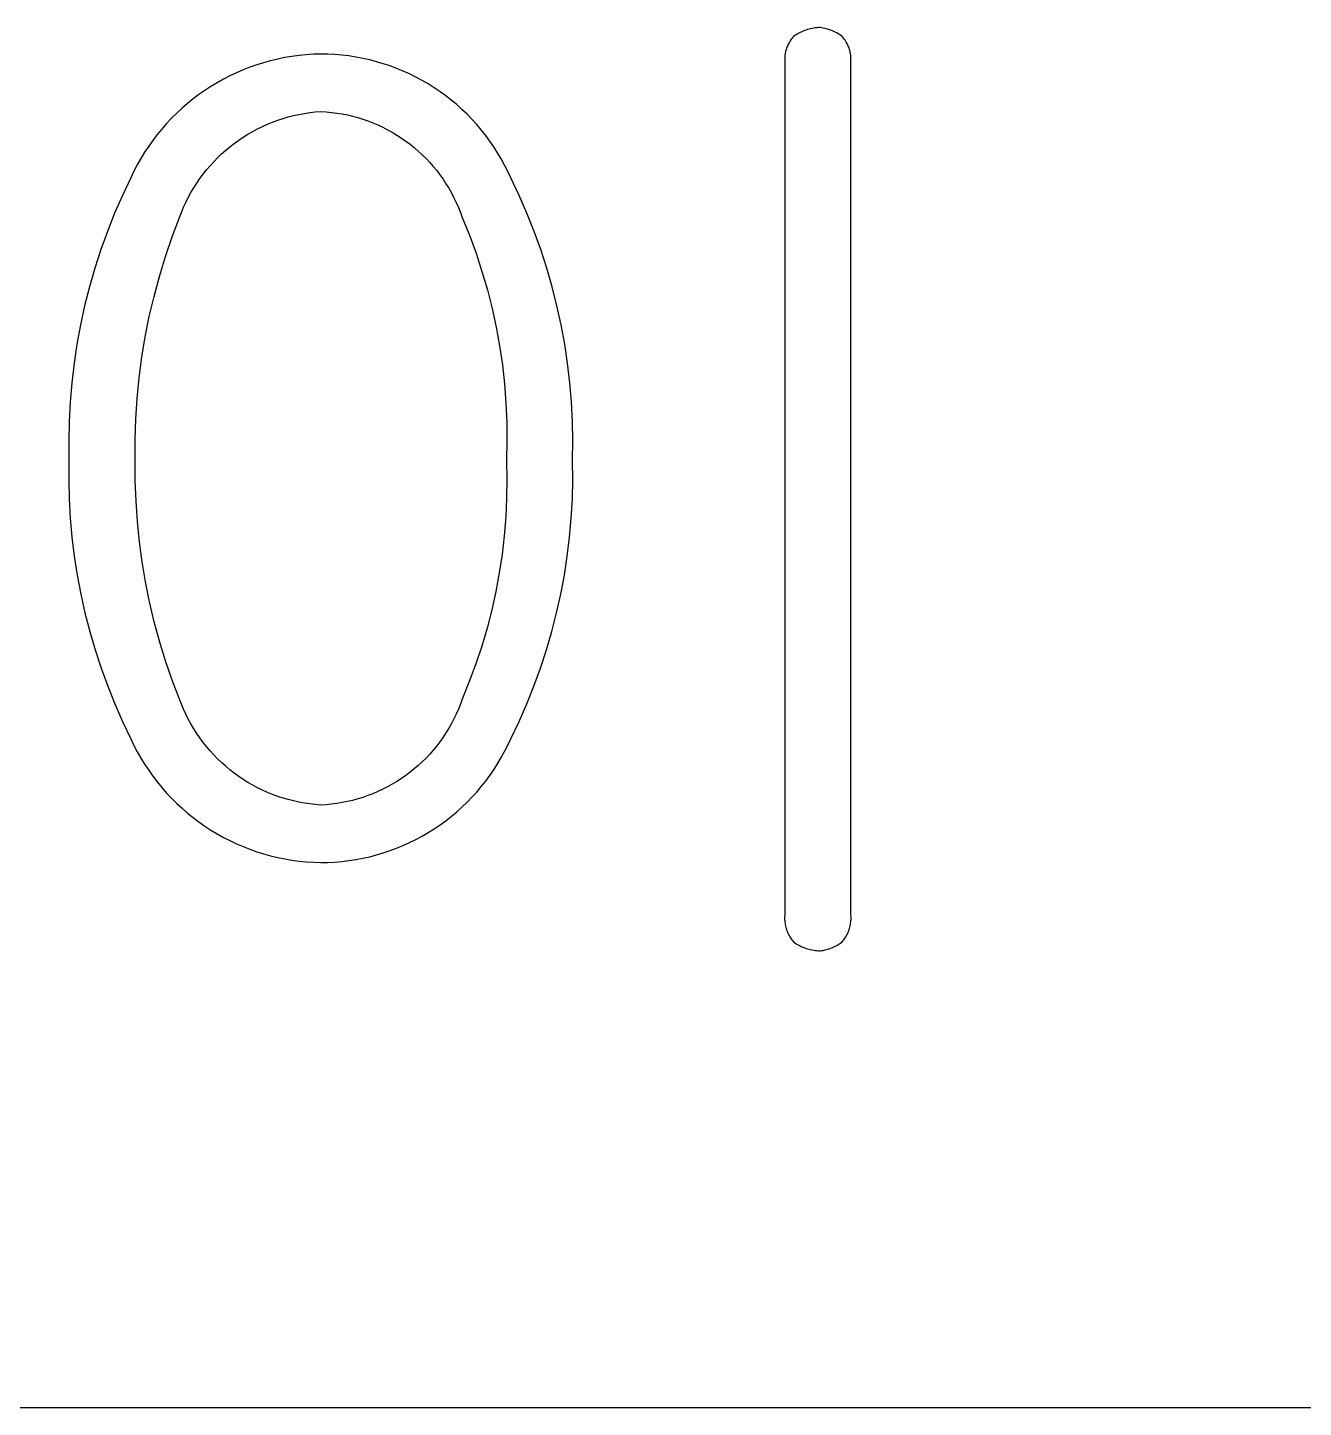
# Model space of a CAD drawing. Header units: millimetres. Extents: x 3033 to 5773, y 123 to 1487.
# Drawn here: x 4147.83 to 4168.67, y 310.35 to 332.89 of the extents above; entities that cross this region are included whole.
import ezdxf

# ---------------------------------------------------------------- set-up
doc = ezdxf.new("R2010")
doc.units = ezdxf.units.MM
doc.header["$MEASUREMENT"] = 0
doc.layers.add('TEX', color=70, linetype='Continuous')

msp = doc.modelspace()

# ---------------------------------------------------------------- linework, layer by layer
at = {"layer": 'TEX'}
for p, q in [((4160.319, 332.717), (4160.307, 332.702)), ((4160.331, 332.731), (4160.319, 332.717)), ((4160.343, 332.745), (4160.331, 332.731)), ((4160.364, 332.76), (4160.343, 332.745)), ((4160.386, 332.774), (4160.364, 332.76)), ((4160.408, 332.787), (4160.386, 332.774)), ((4160.431, 332.8), (4160.408, 332.787)), ((4160.453, 332.811), (4160.431, 332.8)), ((4160.477, 332.822), (4160.453, 332.811)), ((4160.5, 332.832), (4160.477, 332.822)), ((4160.524, 332.842), (4160.5, 332.832)), ((4160.549, 332.85), (4160.524, 332.842)), ((4160.573, 332.858), (4160.549, 332.85)), ((4160.598, 332.865), (4160.573, 332.858)), ((4160.623, 332.871), (4160.598, 332.865)), ((4160.648, 332.876), (4160.623, 332.871)), ((4160.674, 332.881), (4160.648, 332.876)), ((4160.699, 332.884), (4160.674, 332.881)), ((4160.725, 332.887), (4160.699, 332.884)), ((4160.75, 332.889), (4160.725, 332.887)), ((4160.776, 332.89), (4160.75, 332.889)), ((4160.802, 332.886), (4160.776, 332.89)), ((4160.828, 332.882), (4160.802, 332.886)), ((4160.853, 332.876), (4160.828, 332.882)), ((4160.879, 332.87), (4160.853, 332.876)), ((4160.904, 332.863), (4160.879, 332.87)), ((4160.929, 332.855), (4160.904, 332.863)), ((4160.954, 332.846), (4160.929, 332.855)), ((4160.978, 332.836), (4160.954, 332.846)), ((4161.002, 332.825), (4160.978, 332.836)), ((4161.026, 332.814), (4161.002, 332.825)), ((4161.049, 332.802), (4161.026, 332.814)), ((4161.071, 332.789), (4161.049, 332.802)), ((4161.094, 332.775), (4161.071, 332.789)), ((4161.116, 332.761), (4161.094, 332.775)), ((4161.137, 332.745), (4161.116, 332.761)), ((4161.149, 332.731), (4161.137, 332.745)), ((4161.161, 332.717), (4161.149, 332.731)), ((4161.173, 332.702), (4161.161, 332.717)), ((4160.213, 332.497), (4160.209, 332.479)), ((4160.217, 332.515), (4160.213, 332.497)), ((4160.222, 332.534), (4160.217, 332.515)), ((4160.228, 332.552), (4160.222, 332.534)), ((4160.235, 332.569), (4160.228, 332.552)), ((4160.242, 332.587), (4160.235, 332.569)), ((4160.249, 332.604), (4160.242, 332.587)), ((4160.257, 332.621), (4160.249, 332.604)), ((4160.266, 332.638), (4160.257, 332.621)), ((4160.276, 332.654), (4160.266, 332.638)), ((4160.286, 332.671), (4160.276, 332.654)), ((4160.296, 332.686), (4160.286, 332.671)), ((4160.307, 332.702), (4160.296, 332.686)), ((4161.184, 332.686), (4161.173, 332.702)), ((4161.194, 332.671), (4161.184, 332.686)), ((4161.204, 332.654), (4161.194, 332.671)), ((4161.214, 332.638), (4161.204, 332.654)), ((4161.223, 332.621), (4161.214, 332.638)), ((4161.231, 332.604), (4161.223, 332.621)), ((4161.238, 332.587), (4161.231, 332.604)), ((4161.245, 332.569), (4161.238, 332.587)), ((4161.252, 332.552), (4161.245, 332.569)), ((4161.258, 332.534), (4161.252, 332.552)), ((4161.263, 332.515), (4161.258, 332.534)), ((4161.267, 332.497), (4161.263, 332.515)), ((4161.271, 332.479), (4161.267, 332.497)), ((4151.575, 332.28), (4151.463, 332.241)), ((4151.688, 332.316), (4151.575, 332.28)), ((4151.802, 332.347), (4151.688, 332.316)), ((4151.917, 332.375), (4151.802, 332.347)), ((4152.033, 332.399), (4151.917, 332.375)), ((4152.15, 332.418), (4152.033, 332.399)), ((4152.267, 332.434), (4152.15, 332.418)), ((4152.385, 332.446), (4152.267, 332.434)), ((4152.503, 332.453), (4152.385, 332.446)), ((4152.621, 332.457), (4152.503, 332.453)), ((4152.737, 332.455), (4152.621, 332.457)), ((4152.852, 332.449), (4152.737, 332.455)), ((4152.967, 332.439), (4152.852, 332.449)), ((4153.081, 332.426), (4152.967, 332.439)), ((4153.195, 332.408), (4153.081, 332.426)), ((4153.308, 332.387), (4153.195, 332.408)), ((4153.42, 332.362), (4153.308, 332.387)), ((4153.532, 332.333), (4153.42, 332.362)), ((4153.642, 332.3), (4153.532, 332.333)), ((4153.752, 332.264), (4153.642, 332.3)), ((4160.201, 332.422), (4160.199, 332.404)), ((4160.199, 332.404), (4160.199, 332.385)), ((4160.199, 332.385), (4160.199, 318.385)), ((4160.203, 332.441), (4160.201, 332.422)), ((4160.205, 332.46), (4160.203, 332.441)), ((4160.209, 332.479), (4160.205, 332.46)), ((4161.275, 332.46), (4161.271, 332.479)), ((4161.277, 332.441), (4161.275, 332.46)), ((4161.279, 332.422), (4161.277, 332.441)), ((4161.281, 332.404), (4161.279, 332.422)), ((4161.281, 332.385), (4161.281, 332.404)), ((4161.281, 318.385), (4161.281, 332.385)), ((4151.032, 332.047), (4150.928, 331.989)), ((4151.137, 332.101), (4151.032, 332.047)), ((4151.244, 332.151), (4151.137, 332.101)), ((4151.353, 332.198), (4151.244, 332.151)), ((4151.463, 332.241), (4151.353, 332.198)), ((4153.86, 332.223), (4153.752, 332.264)), ((4153.966, 332.18), (4153.86, 332.223)), ((4154.071, 332.132), (4153.966, 332.18)), ((4154.175, 332.081), (4154.071, 332.132)), ((4154.276, 332.027), (4154.175, 332.081)), ((4150.728, 331.863), (4150.631, 331.795)), ((4150.827, 331.928), (4150.728, 331.863)), ((4150.928, 331.989), (4150.827, 331.928)), ((4154.376, 331.969), (4154.276, 332.027)), ((4154.473, 331.908), (4154.376, 331.969)), ((4154.569, 331.843), (4154.473, 331.908)), ((4154.662, 331.776), (4154.569, 331.843)), ((4150.444, 331.65), (4150.355, 331.572)), ((4150.536, 331.724), (4150.444, 331.65)), ((4150.631, 331.795), (4150.536, 331.724)), ((4154.753, 331.705), (4154.662, 331.776)), ((4154.841, 331.631), (4154.753, 331.705)), ((4154.927, 331.554), (4154.841, 331.631)), ((4150.184, 331.408), (4150.103, 331.322)), ((4150.268, 331.492), (4150.184, 331.408)), ((4150.355, 331.572), (4150.268, 331.492)), ((4151.834, 331.346), (4151.919, 331.377)), ((4151.919, 331.377), (4152.004, 331.405)), ((4152.004, 331.405), (4152.09, 331.43)), ((4152.09, 331.43), (4152.177, 331.453)), ((4152.177, 331.453), (4152.265, 331.472)), ((4152.265, 331.472), (4152.354, 331.488)), ((4152.354, 331.488), (4152.443, 331.501)), ((4152.443, 331.501), (4152.532, 331.512)), ((4152.532, 331.512), (4152.621, 331.519)), ((4152.621, 331.519), (4152.709, 331.513)), ((4152.709, 331.513), (4152.796, 331.505)), ((4152.796, 331.505), (4152.883, 331.494)), ((4152.883, 331.494), (4152.97, 331.48)), ((4152.97, 331.48), (4153.056, 331.463)), ((4153.056, 331.463), (4153.141, 331.442)), ((4153.141, 331.442), (4153.225, 331.419)), ((4153.225, 331.419), (4153.309, 331.393)), ((4153.309, 331.393), (4153.392, 331.365)), ((4153.392, 331.365), (4153.474, 331.333)), ((4155.01, 331.474), (4154.927, 331.554)), ((4155.091, 331.392), (4155.01, 331.474)), ((4155.168, 331.307), (4155.091, 331.392)), ((4149.95, 331.141), (4149.878, 331.047)), ((4150.025, 331.233), (4149.95, 331.141)), ((4150.103, 331.322), (4150.025, 331.233)), ((4151.355, 331.101), (4151.431, 331.149)), ((4151.431, 331.149), (4151.509, 331.194)), ((4151.509, 331.194), (4151.588, 331.236)), ((4151.588, 331.236), (4151.669, 331.275)), ((4151.669, 331.275), (4151.751, 331.312)), ((4151.751, 331.312), (4151.834, 331.346)), ((4153.474, 331.333), (4153.554, 331.299)), ((4153.554, 331.299), (4153.634, 331.262)), ((4153.634, 331.262), (4153.712, 331.222)), ((4153.712, 331.222), (4153.788, 331.179)), ((4153.788, 331.179), (4153.864, 331.134)), ((4155.243, 331.219), (4155.168, 331.307)), ((4155.315, 331.129), (4155.243, 331.219)), ((4149.81, 330.951), (4149.744, 330.852)), ((4149.878, 331.047), (4149.81, 330.951)), ((4151.068, 330.886), (4151.137, 330.943)), ((4151.137, 330.943), (4151.208, 330.998)), ((4151.208, 330.998), (4151.28, 331.051)), ((4151.28, 331.051), (4151.355, 331.101)), ((4153.864, 331.134), (4153.937, 331.086)), ((4153.937, 331.086), (4154.009, 331.036)), ((4154.009, 331.036), (4154.079, 330.984)), ((4154.079, 330.984), (4154.147, 330.929)), ((4154.147, 330.929), (4154.214, 330.872)), ((4155.383, 331.036), (4155.315, 331.129)), ((4155.448, 330.941), (4155.383, 331.036)), ((4155.51, 330.844), (4155.448, 330.941)), ((4149.683, 330.751), (4149.624, 330.648)), ((4149.744, 330.852), (4149.683, 330.751)), ((4150.812, 330.633), (4150.873, 330.699)), ((4150.873, 330.699), (4150.936, 330.764)), ((4150.936, 330.764), (4151.001, 330.826)), ((4151.001, 330.826), (4151.068, 330.886)), ((4154.214, 330.872), (4154.278, 330.812)), ((4154.278, 330.812), (4154.34, 330.75)), ((4154.34, 330.75), (4154.401, 330.686)), ((4155.569, 330.745), (4155.51, 330.844)), ((4155.624, 330.644), (4155.569, 330.745)), ((4149.569, 330.543), (4149.518, 330.436)), ((4149.624, 330.648), (4149.569, 330.543)), ((4150.645, 330.422), (4150.698, 330.494)), ((4150.698, 330.494), (4150.754, 330.564)), ((4150.754, 330.564), (4150.812, 330.633)), ((4154.401, 330.686), (4154.458, 330.621)), ((4154.458, 330.621), (4154.514, 330.553)), ((4154.514, 330.553), (4154.567, 330.483)), ((4154.567, 330.483), (4154.618, 330.412)), ((4155.676, 330.541), (4155.624, 330.644)), ((4155.725, 330.436), (4155.676, 330.541)), ((4149.518, 330.436), (4149.381, 330.149)), ((4150.5, 330.194), (4150.546, 330.272)), ((4150.546, 330.272), (4150.594, 330.348)), ((4150.594, 330.348), (4150.645, 330.422)), ((4154.618, 330.412), (4154.666, 330.339)), ((4154.666, 330.339), (4154.712, 330.264)), ((4154.712, 330.264), (4154.755, 330.188)), ((4155.861, 330.149), (4155.725, 330.436)), ((4149.381, 330.149), (4149.254, 329.857)), ((4150.379, 329.954), (4150.416, 330.035)), ((4150.416, 330.035), (4150.457, 330.116)), ((4150.457, 330.116), (4150.5, 330.194)), ((4154.755, 330.188), (4154.796, 330.11)), ((4154.796, 330.11), (4154.834, 330.031)), ((4154.834, 330.031), (4154.869, 329.951)), ((4155.989, 329.857), (4155.861, 330.149)), ((4149.254, 329.857), (4149.136, 329.561)), ((4150.193, 329.47), (4150.312, 329.787)), ((4150.312, 329.787), (4150.344, 329.871)), ((4150.344, 329.871), (4150.379, 329.954)), ((4154.869, 329.951), (4154.901, 329.869)), ((4154.901, 329.869), (4154.931, 329.787)), ((4154.931, 329.787), (4155.049, 329.497)), ((4156.107, 329.561), (4155.989, 329.857)), ((4149.136, 329.561), (4149.028, 329.262)), ((4156.215, 329.262), (4156.107, 329.561)), ((4150.084, 329.15), (4150.193, 329.47)), ((4155.049, 329.497), (4155.157, 329.203)), ((4149.028, 329.262), (4148.93, 328.959)), ((4149.985, 328.826), (4150.084, 329.15)), ((4155.157, 329.203), (4155.254, 328.906)), ((4156.313, 328.959), (4156.215, 329.262)), ((4148.93, 328.959), (4148.842, 328.653)), ((4155.254, 328.906), (4155.342, 328.605)), ((4156.401, 328.653), (4156.313, 328.959)), ((4149.897, 328.499), (4149.985, 328.826)), ((4148.842, 328.653), (4148.763, 328.344)), ((4149.82, 328.17), (4149.897, 328.499)), ((4155.342, 328.605), (4155.419, 328.302)), ((4156.479, 328.344), (4156.401, 328.653)), ((4148.763, 328.344), (4148.695, 328.033)), ((4155.419, 328.302), (4155.485, 327.996)), ((4156.547, 328.033), (4156.479, 328.344)), ((4148.695, 328.033), (4148.638, 327.72)), ((4149.754, 327.838), (4149.82, 328.17)), ((4155.485, 327.996), (4155.541, 327.689)), ((4156.605, 327.72), (4156.547, 328.033)), ((4149.699, 327.504), (4149.754, 327.838)), ((4148.638, 327.72), (4148.59, 327.406)), ((4155.541, 327.689), (4155.587, 327.379)), ((4156.653, 327.406), (4156.605, 327.72)), ((4148.59, 327.406), (4148.553, 327.089)), ((4149.655, 327.169), (4149.699, 327.504)), ((4155.587, 327.379), (4155.621, 327.068)), ((4156.69, 327.089), (4156.653, 327.406)), ((4148.553, 327.089), (4148.526, 326.772)), ((4149.622, 326.832), (4149.655, 327.169)), ((4156.717, 326.772), (4156.69, 327.089)), ((4155.621, 327.068), (4155.645, 326.756)), ((4148.526, 326.772), (4148.51, 326.454)), ((4149.601, 326.494), (4149.622, 326.832)), ((4155.645, 326.756), (4155.658, 326.443)), ((4156.733, 326.454), (4156.717, 326.772)), ((4148.51, 326.454), (4148.504, 326.136)), ((4149.59, 326.156), (4149.601, 326.494)), ((4155.658, 326.443), (4155.661, 326.13)), ((4156.739, 326.136), (4156.733, 326.454)), ((4148.504, 326.136), (4148.508, 325.818)), ((4149.591, 325.818), (4149.59, 326.156)), ((4155.661, 326.13), (4155.652, 325.818)), ((4156.735, 325.818), (4156.739, 326.136)), ((4148.508, 325.818), (4148.505, 325.504)), ((4149.591, 325.485), (4149.591, 325.818)), ((4155.652, 325.818), (4155.659, 325.51)), ((4156.738, 325.504), (4156.735, 325.818)), ((4148.505, 325.504), (4148.512, 325.191)), ((4155.659, 325.51), (4155.656, 325.203)), ((4156.731, 325.191), (4156.738, 325.504)), ((4149.603, 325.153), (4149.591, 325.485)), ((4148.512, 325.191), (4148.53, 324.877)), ((4149.626, 324.821), (4149.603, 325.153)), ((4155.656, 325.203), (4155.642, 324.896)), ((4156.713, 324.877), (4156.731, 325.191)), ((4148.53, 324.877), (4148.557, 324.565)), ((4155.642, 324.896), (4155.617, 324.589)), ((4156.685, 324.565), (4156.713, 324.877)), ((4149.66, 324.491), (4149.626, 324.821)), ((4148.557, 324.565), (4148.595, 324.254)), ((4149.704, 324.161), (4149.66, 324.491)), ((4155.617, 324.589), (4155.582, 324.284)), ((4156.648, 324.254), (4156.685, 324.565)), ((4148.595, 324.254), (4148.643, 323.944)), ((4149.759, 323.834), (4149.704, 324.161)), ((4155.582, 324.284), (4155.537, 323.98)), ((4156.6, 323.944), (4156.648, 324.254)), ((4148.643, 323.944), (4148.701, 323.636)), ((4155.537, 323.98), (4155.481, 323.678)), ((4156.542, 323.636), (4156.6, 323.944)), ((4149.825, 323.508), (4149.759, 323.834)), ((4148.701, 323.636), (4148.769, 323.33)), ((4149.902, 323.184), (4149.825, 323.508)), ((4155.481, 323.678), (4155.414, 323.378)), ((4156.474, 323.33), (4156.542, 323.636)), ((4148.769, 323.33), (4148.847, 323.026)), ((4155.414, 323.378), (4155.338, 323.08)), ((4156.396, 323.026), (4156.474, 323.33)), ((4148.847, 323.026), (4148.935, 322.725)), ((4149.989, 322.864), (4149.902, 323.184)), ((4155.338, 323.08), (4155.251, 322.785)), ((4156.308, 322.725), (4156.396, 323.026)), ((4150.086, 322.546), (4149.989, 322.864)), ((4148.935, 322.725), (4149.033, 322.427)), ((4155.251, 322.785), (4155.154, 322.493)), ((4156.21, 322.427), (4156.308, 322.725)), ((4149.033, 322.427), (4149.14, 322.132)), ((4150.194, 322.231), (4150.086, 322.546)), ((4155.154, 322.493), (4155.047, 322.205)), ((4156.103, 322.132), (4156.21, 322.427)), ((4149.14, 322.132), (4149.257, 321.841)), ((4150.312, 321.921), (4150.194, 322.231)), ((4155.047, 322.205), (4154.931, 321.921)), ((4155.986, 321.841), (4156.103, 322.132)), ((4150.344, 321.837), (4150.312, 321.921)), ((4154.931, 321.921), (4154.901, 321.838)), ((4149.257, 321.841), (4149.383, 321.554)), ((4150.379, 321.754), (4150.344, 321.837)), ((4150.416, 321.672), (4150.379, 321.754)), ((4150.457, 321.592), (4150.416, 321.672)), ((4154.834, 321.676), (4154.796, 321.597)), ((4154.869, 321.757), (4154.834, 321.676)), ((4154.901, 321.838), (4154.869, 321.757)), ((4155.86, 321.554), (4155.986, 321.841)), ((4149.383, 321.554), (4149.518, 321.271)), ((4150.5, 321.513), (4150.457, 321.592)), ((4150.546, 321.436), (4150.5, 321.513)), ((4154.755, 321.52), (4154.712, 321.443)), ((4154.796, 321.597), (4154.755, 321.52)), ((4155.725, 321.271), (4155.86, 321.554)), ((4149.518, 321.271), (4149.569, 321.164)), ((4150.594, 321.36), (4150.546, 321.436)), ((4150.645, 321.286), (4150.594, 321.36)), ((4150.698, 321.213), (4150.645, 321.286)), ((4154.567, 321.224), (4154.514, 321.154)), ((4154.618, 321.296), (4154.567, 321.224)), ((4154.666, 321.369), (4154.618, 321.296)), ((4154.712, 321.443), (4154.666, 321.369)), ((4155.676, 321.167), (4155.725, 321.271)), ((4149.569, 321.164), (4149.624, 321.059)), ((4149.624, 321.059), (4149.683, 320.956)), ((4150.754, 321.143), (4150.698, 321.213)), ((4150.812, 321.075), (4150.754, 321.143)), ((4150.873, 321.008), (4150.812, 321.075)), ((4150.936, 320.944), (4150.873, 321.008)), ((4154.401, 321.021), (4154.34, 320.957)), ((4154.458, 321.087), (4154.401, 321.021)), ((4154.514, 321.154), (4154.458, 321.087)), ((4155.569, 320.963), (4155.624, 321.064)), ((4155.624, 321.064), (4155.676, 321.167)), ((4149.683, 320.956), (4149.744, 320.855)), ((4149.744, 320.855), (4149.81, 320.757)), ((4151.001, 320.882), (4150.936, 320.944)), ((4151.068, 320.822), (4151.001, 320.882)), ((4151.137, 320.764), (4151.068, 320.822)), ((4154.147, 320.779), (4154.079, 320.724)), ((4154.214, 320.836), (4154.147, 320.779)), ((4154.278, 320.895), (4154.214, 320.836)), ((4154.34, 320.957), (4154.278, 320.895)), ((4155.448, 320.766), (4155.51, 320.863)), ((4155.51, 320.863), (4155.569, 320.963)), ((4149.81, 320.757), (4149.878, 320.66)), ((4149.878, 320.66), (4149.95, 320.566)), ((4149.95, 320.566), (4150.025, 320.474)), ((4151.208, 320.709), (4151.137, 320.764)), ((4151.28, 320.656), (4151.208, 320.709)), ((4151.355, 320.606), (4151.28, 320.656)), ((4151.431, 320.559), (4151.355, 320.606)), ((4151.509, 320.514), (4151.431, 320.559)), ((4153.864, 320.573), (4153.788, 320.528)), ((4153.937, 320.621), (4153.864, 320.573)), ((4154.009, 320.671), (4153.937, 320.621)), ((4154.079, 320.724), (4154.009, 320.671)), ((4155.243, 320.489), (4155.315, 320.579)), ((4155.315, 320.579), (4155.383, 320.671)), ((4155.383, 320.671), (4155.448, 320.766)), ((4150.025, 320.474), (4150.103, 320.385)), ((4150.103, 320.385), (4150.184, 320.299)), ((4151.588, 320.471), (4151.509, 320.514)), ((4151.669, 320.432), (4151.588, 320.471)), ((4151.751, 320.395), (4151.669, 320.432)), ((4151.834, 320.361), (4151.751, 320.395)), ((4151.919, 320.33), (4151.834, 320.361)), ((4152.004, 320.302), (4151.919, 320.33)), ((4153.392, 320.343), (4153.309, 320.314)), ((4153.474, 320.374), (4153.392, 320.343)), ((4153.554, 320.409), (4153.474, 320.374)), ((4153.634, 320.446), (4153.554, 320.409)), ((4153.712, 320.486), (4153.634, 320.446)), ((4153.788, 320.528), (4153.712, 320.486)), ((4155.091, 320.316), (4155.168, 320.401)), ((4155.168, 320.401), (4155.243, 320.489)), ((4150.184, 320.299), (4150.268, 320.216)), ((4150.268, 320.216), (4150.355, 320.135)), ((4150.355, 320.135), (4150.444, 320.058)), ((4152.09, 320.277), (4152.004, 320.302)), ((4152.177, 320.255), (4152.09, 320.277)), ((4152.265, 320.235), (4152.177, 320.255)), ((4152.354, 320.219), (4152.265, 320.235)), ((4152.443, 320.206), (4152.354, 320.219)), ((4152.532, 320.196), (4152.443, 320.206)), ((4152.621, 320.189), (4152.532, 320.196)), ((4152.709, 320.194), (4152.621, 320.189)), ((4152.796, 320.202), (4152.709, 320.194)), ((4152.883, 320.213), (4152.796, 320.202)), ((4152.97, 320.228), (4152.883, 320.213)), ((4153.056, 320.245), (4152.97, 320.228)), ((4153.141, 320.265), (4153.056, 320.245)), ((4153.225, 320.288), (4153.141, 320.265)), ((4153.309, 320.314), (4153.225, 320.288)), ((4154.841, 320.077), (4154.927, 320.153)), ((4154.927, 320.153), (4155.01, 320.233)), ((4155.01, 320.233), (4155.091, 320.316)), ((4150.444, 320.058), (4150.536, 319.983)), ((4150.536, 319.983), (4150.631, 319.912)), ((4150.631, 319.912), (4150.728, 319.844)), ((4154.569, 319.864), (4154.662, 319.932)), ((4154.662, 319.932), (4154.753, 320.003)), ((4154.753, 320.003), (4154.841, 320.077)), ((4150.728, 319.844), (4150.827, 319.78)), ((4150.827, 319.78), (4150.928, 319.718)), ((4150.928, 319.718), (4151.032, 319.661)), ((4151.032, 319.661), (4151.137, 319.607)), ((4154.175, 319.626), (4154.276, 319.681)), ((4154.276, 319.681), (4154.376, 319.738)), ((4154.376, 319.738), (4154.473, 319.8)), ((4154.473, 319.8), (4154.569, 319.864)), ((4151.137, 319.607), (4151.244, 319.556)), ((4151.244, 319.556), (4151.353, 319.509)), ((4151.353, 319.509), (4151.463, 319.466)), ((4151.463, 319.466), (4151.575, 319.427)), ((4151.575, 319.427), (4151.688, 319.392)), ((4153.642, 319.407), (4153.752, 319.444)), ((4153.752, 319.444), (4153.86, 319.484)), ((4153.86, 319.484), (4153.966, 319.528)), ((4153.966, 319.528), (4154.071, 319.575)), ((4154.071, 319.575), (4154.175, 319.626)), ((4151.688, 319.392), (4151.802, 319.36)), ((4151.802, 319.36), (4151.917, 319.332)), ((4151.917, 319.332), (4152.033, 319.309)), ((4152.033, 319.309), (4152.15, 319.289)), ((4152.15, 319.289), (4152.267, 319.273)), ((4152.267, 319.273), (4152.385, 319.262)), ((4152.385, 319.262), (4152.503, 319.254)), ((4152.503, 319.254), (4152.621, 319.251)), ((4152.621, 319.251), (4152.737, 319.252)), ((4152.737, 319.252), (4152.852, 319.258)), ((4152.852, 319.258), (4152.967, 319.268)), ((4152.967, 319.268), (4153.081, 319.282)), ((4153.081, 319.282), (4153.195, 319.299)), ((4153.195, 319.299), (4153.308, 319.32)), ((4153.308, 319.32), (4153.42, 319.345)), ((4153.42, 319.345), (4153.532, 319.374)), ((4153.532, 319.374), (4153.642, 319.407)), ((4160.199, 318.385), (4160.198, 318.363)), ((4160.198, 318.363), (4160.198, 318.342)), ((4160.198, 318.342), (4160.198, 318.321)), ((4160.198, 318.321), (4160.199, 318.3)), ((4160.199, 318.3), (4160.201, 318.278)), ((4161.279, 318.278), (4161.281, 318.3)), ((4161.282, 318.363), (4161.281, 318.385)), ((4161.281, 318.3), (4161.282, 318.321)), ((4161.282, 318.342), (4161.282, 318.363)), ((4161.282, 318.321), (4161.282, 318.342)), ((4160.201, 318.278), (4160.204, 318.257)), ((4160.204, 318.257), (4160.208, 318.236)), ((4160.208, 318.236), (4160.212, 318.216)), ((4160.212, 318.216), (4160.217, 318.195)), ((4160.217, 318.195), (4160.223, 318.174)), ((4160.223, 318.174), (4160.229, 318.154)), ((4160.229, 318.154), (4160.236, 318.134)), ((4160.236, 318.134), (4160.244, 318.114)), ((4160.244, 318.114), (4160.252, 318.095)), ((4160.252, 318.095), (4160.261, 318.076)), ((4160.261, 318.076), (4160.271, 318.057)), ((4161.209, 318.057), (4161.219, 318.076)), ((4161.219, 318.076), (4161.228, 318.095)), ((4161.228, 318.095), (4161.236, 318.114)), ((4161.236, 318.114), (4161.244, 318.134)), ((4161.244, 318.134), (4161.251, 318.154)), ((4161.251, 318.154), (4161.257, 318.174)), ((4161.257, 318.174), (4161.263, 318.195)), ((4161.263, 318.195), (4161.268, 318.216)), ((4161.268, 318.216), (4161.272, 318.236)), ((4161.272, 318.236), (4161.276, 318.257)), ((4161.276, 318.257), (4161.279, 318.278)), ((4160.271, 318.057), (4160.282, 318.038)), ((4160.282, 318.038), (4160.293, 318.02)), ((4160.293, 318.02), (4160.304, 318.002)), ((4160.304, 318.002), (4160.317, 317.985)), ((4160.317, 317.985), (4160.33, 317.968)), ((4160.33, 317.968), (4160.343, 317.952)), ((4160.343, 317.952), (4160.364, 317.937)), ((4160.364, 317.937), (4160.386, 317.923)), ((4160.386, 317.923), (4160.408, 317.91)), ((4160.408, 317.91), (4160.431, 317.897)), ((4160.431, 317.897), (4160.453, 317.886)), ((4160.453, 317.886), (4160.477, 317.875)), ((4160.477, 317.875), (4160.5, 317.865)), ((4160.5, 317.865), (4160.524, 317.855)), ((4160.524, 317.855), (4160.549, 317.847)), ((4160.549, 317.847), (4160.573, 317.839)), ((4160.573, 317.839), (4160.598, 317.832)), ((4160.904, 317.834), (4160.929, 317.842)), ((4160.929, 317.842), (4160.954, 317.851)), ((4160.954, 317.851), (4160.978, 317.861)), ((4160.978, 317.861), (4161.002, 317.872)), ((4161.002, 317.872), (4161.026, 317.883)), ((4161.026, 317.883), (4161.049, 317.895)), ((4161.049, 317.895), (4161.071, 317.908)), ((4161.071, 317.908), (4161.094, 317.922)), ((4161.094, 317.922), (4161.116, 317.936)), ((4161.116, 317.936), (4161.137, 317.952)), ((4161.137, 317.952), (4161.15, 317.968)), ((4161.15, 317.968), (4161.163, 317.985)), ((4161.163, 317.985), (4161.176, 318.002)), ((4161.176, 318.002), (4161.187, 318.02)), ((4161.187, 318.02), (4161.198, 318.038)), ((4161.198, 318.038), (4161.209, 318.057)), ((4160.598, 317.832), (4160.623, 317.826)), ((4160.623, 317.826), (4160.648, 317.821)), ((4160.648, 317.821), (4160.674, 317.816)), ((4160.674, 317.816), (4160.699, 317.813)), ((4160.699, 317.813), (4160.725, 317.81)), ((4160.725, 317.81), (4160.75, 317.808)), ((4160.75, 317.808), (4160.776, 317.807)), ((4160.776, 317.807), (4160.802, 317.811)), ((4160.802, 317.811), (4160.828, 317.815)), ((4160.828, 317.815), (4160.853, 317.821)), ((4160.853, 317.821), (4160.879, 317.827)), ((4160.879, 317.827), (4160.904, 317.834)), ((3984.363, 310.348), (4363.085, 310.348))]:
    msp.add_line(p, q, dxfattribs=at)

doc.saveas('drawing.dxf')
